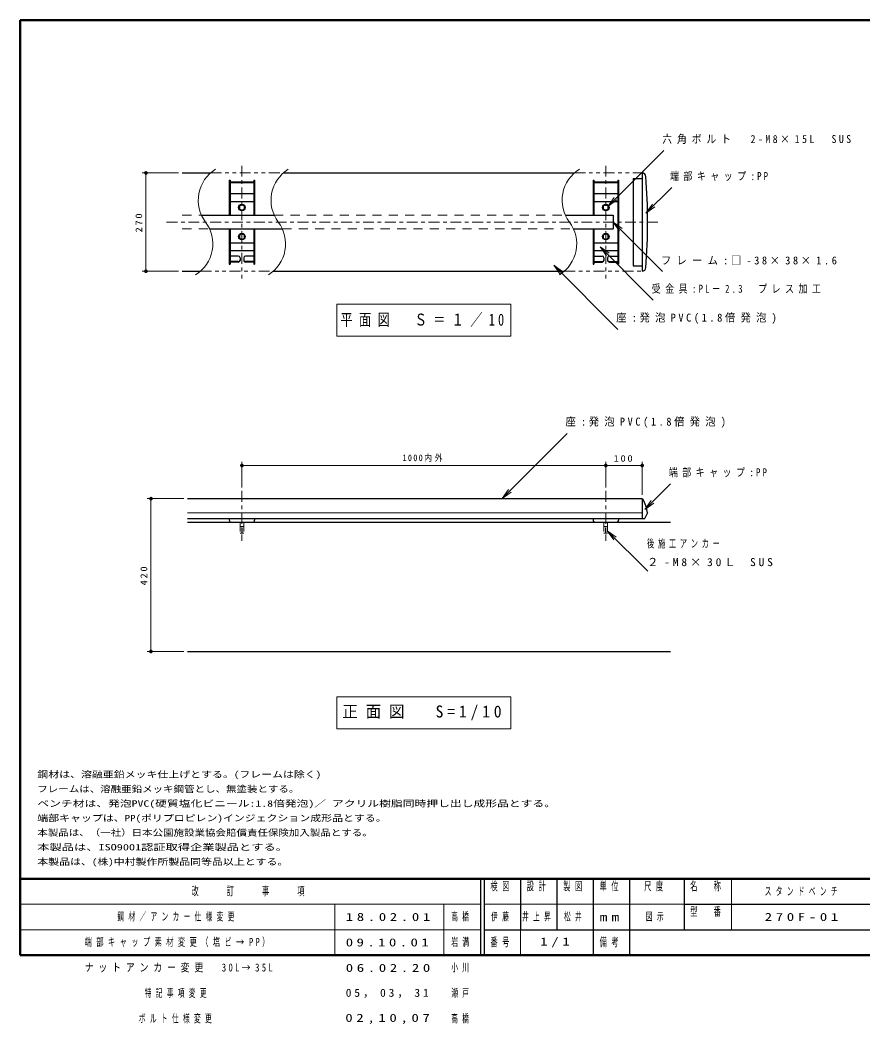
# Model space of a CAD drawing. Units: millimetres on the paper, scale 1:10. Extents: x -365 to 0, y -19 to 257.
# Drawn here: x -365 to -133.4, y -18.9 to 257 of the extents above; entities that cross this region are included whole.
import ezdxf
from ezdxf.enums import TextEntityAlignment as Align

# ---------------------------------------------------------------- set-up
doc = ezdxf.new("R2010")
doc.units = ezdxf.units.MM
for name, pattern in [('USER1', [4.5, 2.5, -2]), ('USER2', [6, 3, -1, 1, -1]), ('USER3', [8, 3, -1, 1, -1, 1, -1])]:
    doc.linetypes.add(name, pattern=pattern)
doc.layers.add('1_10', color=7, linetype='Continuous', lineweight=13)
doc.layers.add('NAKAMURA図枠', color=7, linetype='Continuous', lineweight=13)
doc.layers.add('99', color=7, linetype='Continuous')
doc.layers.add('CLASS1', color=7, linetype='Continuous')
doc.styles.add('ＭＳ ゴシック', font='')
doc.styles.get('ＭＳ ゴシック').set_extended_font_data('MS Gothic')

# ---------------------------------------------------------------- blocks, each defined once
blk = doc.blocks.new('open_arrow')
at = {"color": 0, "linetype": 'Continuous', "lineweight": -2}
blk.add_lwpolyline([(7.5, 1.25), (0, 0), (7.5, -1.25)], dxfattribs=at)
blk = doc.blocks.new('filled_dot')
at = {"color": 0, "linetype": 'Continuous', "lineweight": -2, "const_width": 1.25}
blk.add_lwpolyline([(-0.625, 0, 1), (0.625, 0, 1)], format="xyb", close=True, dxfattribs=at)

msp = doc.modelspace()

# ---------------------------------------------------------------- linework, layer by layer
at = {"layer": '1_10'}
for p, q in [((-203.466, 205.792), (-188.081, 221.177)), ((-321.417, 214.987), (-331.417, 214.987)), ((-330.417, 187.987), (-330.417, 214.987)), ((-192.999, 203.911), (-185.928, 210.982)), ((-202.032, 201.487), (-188.443, 187.898)), ((-205.623, 194.674), (-190.995, 180.045)), ((-321.417, 187.987), (-331.417, 187.987)), ((-218.357, 189.613), (-200.68, 171.935)), ((-277.932, 178.887), (-277.932, 170.087)), ((-230.132, 178.887), (-277.932, 178.887)), ((-230.132, 170.087), (-230.132, 178.887)), ((-277.932, 170.087), (-230.132, 170.087)), ((-232.547, 125.479), (-214.676, 143.35)), ((-304.032, 128.579), (-304.032, 135.579)), ((-204.032, 128.579), (-204.032, 135.579)), ((-194.032, 126.479), (-194.032, 135.579)), ((-304.032, 134.579), (-204.032, 134.579)), ((-204.032, 134.579), (-194.032, 134.579)), ((-193.323, 122.499), (-186.252, 129.57)), ((-320.032, 125.479), (-330.032, 125.479)), ((-329.032, 83.479), (-329.032, 125.479)), ((-319.032, 121.536), (-194.032, 121.536)), ((-203.618, 116.655), (-192.476, 105.513)), ((-320.032, 83.479), (-330.032, 83.479)), ((-277.932, 70.979), (-277.932, 62.179)), ((-230.132, 70.979), (-277.932, 70.979)), ((-230.132, 62.179), (-230.132, 70.979)), ((-277.932, 62.179), (-230.132, 62.179))]:
    msp.add_line(p, q, dxfattribs=at)
at = {"layer": '1_10', "linetype": 'USER2'}
for p, q in [((-304.032, 216.987), (-304.032, 185.987)), ((-204.032, 216.987), (-204.032, 185.987)), ((-324.74, 201.487), (-189.414, 201.487)), ((-304.032, 127.579), (-304.032, 113.878)), ((-204.032, 127.579), (-204.032, 113.878))]:
    msp.add_line(p, q, dxfattribs=at)
at = {"layer": '1_10', "lineweight": 25}
for p, q in [((-320.417, 214.987), (-312.646, 214.987)), ((-307.532, 213.037), (-307.302, 213.037)), ((-307.532, 213.037), (-307.532, 203.387)), ((-307.302, 213.037), (-307.302, 203.387)), ((-307.302, 212.51), (-300.762, 212.51)), ((-300.762, 213.037), (-300.532, 213.037)), ((-300.762, 213.037), (-300.762, 203.387)), ((-300.532, 213.037), (-300.532, 203.387)), ((-292.646, 214.987), (-212.646, 214.987)), ((-207.532, 213.037), (-207.302, 213.037)), ((-207.532, 213.037), (-207.532, 203.387)), ((-207.302, 213.037), (-207.302, 203.387)), ((-207.302, 212.51), (-200.762, 212.51)), ((-200.762, 213.037), (-200.532, 213.037)), ((-200.762, 213.037), (-200.762, 189.937)), ((-200.532, 213.037), (-200.532, 189.937)), ((-196.532, 213.487), (-196.532, 189.487)), ((-196.532, 213.487), (-194.032, 213.487)), ((-194.032, 214.987), (-194.032, 187.987)), ((-307.302, 212.347), (-300.762, 212.347)), ((-207.302, 212.347), (-200.762, 212.347)), ((-307.302, 209.306), (-300.762, 209.306)), ((-307.302, 207.164), (-300.762, 207.164)), ((-207.302, 209.306), (-200.762, 209.306)), ((-207.302, 207.164), (-200.762, 207.164)), ((-304.032, 206.277), (-304.716, 205.882)), ((-304.716, 205.882), (-304.716, 205.092)), ((-304.716, 205.092), (-304.032, 204.697)), ((-303.348, 205.882), (-304.032, 206.277)), ((-304.032, 204.697), (-303.348, 205.092)), ((-303.348, 205.092), (-303.348, 205.882)), ((-204.032, 206.277), (-204.716, 205.882)), ((-204.716, 205.882), (-204.716, 205.092)), ((-204.716, 205.092), (-204.032, 204.697)), ((-203.348, 205.882), (-204.032, 206.277)), ((-204.032, 204.697), (-203.348, 205.092)), ((-203.348, 205.092), (-203.348, 205.882)), ((-315.153, 203.387), (-295.153, 203.387)), ((-215.153, 203.387), (-202.032, 203.387)), ((-202.032, 203.387), (-202.032, 199.587)), ((-312.911, 199.587), (-292.911, 199.587)), ((-307.532, 199.587), (-307.532, 189.937)), ((-307.302, 199.587), (-307.302, 189.937)), ((-300.762, 199.587), (-300.762, 189.937)), ((-300.532, 199.587), (-300.532, 189.937)), ((-212.911, 199.587), (-202.032, 199.587)), ((-207.532, 199.587), (-207.532, 189.937)), ((-207.302, 199.587), (-207.302, 189.937)), ((-304.032, 198.277), (-304.716, 197.882)), ((-304.716, 197.882), (-304.716, 197.092)), ((-304.716, 197.092), (-304.032, 196.697)), ((-303.348, 197.882), (-304.032, 198.277)), ((-304.032, 196.697), (-303.348, 197.092)), ((-303.348, 197.092), (-303.348, 197.882)), ((-204.032, 198.277), (-204.716, 197.882)), ((-204.716, 197.882), (-204.716, 197.092)), ((-204.716, 197.092), (-204.032, 196.697)), ((-203.348, 197.882), (-204.032, 198.277)), ((-204.032, 196.697), (-203.348, 197.092)), ((-203.348, 197.092), (-203.348, 197.882)), ((-307.302, 195.809), (-300.762, 195.809)), ((-307.302, 193.667), (-300.762, 193.667)), ((-207.302, 195.809), (-200.762, 195.809)), ((-207.302, 193.667), (-200.762, 193.667)), ((-305.032, 192.147), (-307.302, 192.147)), ((-305.032, 190.627), (-307.302, 190.627)), ((-305.032, 190.464), (-307.302, 190.464)), ((-304.532, 191.647), (-304.532, 190.964)), ((-303.532, 191.647), (-303.532, 190.964)), ((-300.762, 192.147), (-303.032, 192.147)), ((-300.762, 190.627), (-303.032, 190.627)), ((-300.762, 190.464), (-303.032, 190.464)), ((-207.302, 192.147), (-205.032, 192.147)), ((-207.302, 190.627), (-205.032, 190.627)), ((-207.302, 190.464), (-205.032, 190.464)), ((-204.532, 191.647), (-204.532, 190.964)), ((-203.532, 191.647), (-203.532, 190.964)), ((-203.032, 192.147), (-200.762, 192.147)), ((-203.032, 190.627), (-200.762, 190.627)), ((-203.032, 190.464), (-200.762, 190.464)), ((-320.417, 187.987), (-315.417, 187.987)), ((-307.532, 189.937), (-307.302, 189.937)), ((-300.762, 189.937), (-300.532, 189.937)), ((-295.417, 187.987), (-215.417, 187.987)), ((-207.532, 189.937), (-207.302, 189.937)), ((-200.762, 189.937), (-200.532, 189.937)), ((-196.532, 189.487), (-194.032, 189.487)), ((-319.032, 125.479), (-194.032, 125.479)), ((-194.032, 125.479), (-194.032, 119.979)), ((-193.951, 125.379), (-194.032, 125.379)), ((-192.532, 121.579), (-193.276, 120.089)), ((-319.032, 119.979), (-194.032, 119.979)), ((-319.032, 118.979), (-186.27, 118.979)), ((-307.532, 119.979), (-307.532, 119.578)), ((-306.932, 118.978), (-301.132, 118.978)), ((-300.532, 119.979), (-300.532, 119.578)), ((-207.532, 119.979), (-207.532, 119.578)), ((-206.932, 118.978), (-201.132, 118.978)), ((-200.532, 119.979), (-200.532, 119.578)), ((-194.032, 119.979), (-193.455, 119.979)), ((-319.032, 83.479), (-186.27, 83.479))]:
    msp.add_line(p, q, dxfattribs=at)
at = {"layer": '1_10', "linetype": 'USER3'}
for p, q in [((-312.646, 214.987), (-292.646, 214.987)), ((-212.646, 214.987), (-194.032, 214.987)), ((-315.417, 187.987), (-295.417, 187.987)), ((-215.417, 187.987), (-194.032, 187.987)), ((-304.364, 117.778), (-303.699, 117.778)), ((-204.364, 117.778), (-203.699, 117.778))]:
    msp.add_line(p, q, dxfattribs=at)
at = {"layer": '1_10', "linetype": 'USER1'}
for p, q in [((-320.417, 203.387), (-315.153, 203.387)), ((-295.153, 203.387), (-215.153, 203.387)), ((-320.417, 199.587), (-312.911, 199.587)), ((-292.911, 199.587), (-212.911, 199.587))]:
    msp.add_line(p, q, dxfattribs=at)
at = {"layer": '1_10', "color": 2, "linetype": 'USER1'}
for p, q in [((-304.532, 118.978), (-303.532, 118.978)), ((-304.532, 118.978), (-304.532, 116.028)), ((-303.532, 118.978), (-303.532, 116.028)), ((-204.532, 118.978), (-203.532, 118.978)), ((-204.532, 118.978), (-204.532, 116.028)), ((-203.532, 118.978), (-203.532, 116.028)), ((-304.482, 115.978), (-304.532, 116.028)), ((-304.532, 116.028), (-304.082, 116.028)), ((-304.482, 115.978), (-304.082, 115.978)), ((-304.082, 117.478), (-304.082, 115.978)), ((-304.082, 117.478), (-303.982, 117.478)), ((-303.982, 117.478), (-303.982, 115.978)), ((-303.532, 116.028), (-303.982, 116.028)), ((-303.582, 115.978), (-303.982, 115.978)), ((-303.582, 115.978), (-303.532, 116.028)), ((-204.482, 115.978), (-204.532, 116.028)), ((-204.532, 116.028), (-204.082, 116.028)), ((-204.482, 115.978), (-204.082, 115.978)), ((-204.082, 117.478), (-204.082, 115.978)), ((-204.082, 117.478), (-203.982, 117.478)), ((-203.982, 117.478), (-203.982, 115.978)), ((-203.532, 116.028), (-203.982, 116.028)), ((-203.582, 115.978), (-203.982, 115.978)), ((-203.582, 115.978), (-203.532, 116.028))]:
    msp.add_line(p, q, dxfattribs=at)
at = {"layer": '1_10', "lineweight": 25}
for centre in [(-304.032, 205.487), (-204.032, 205.487), (-304.032, 197.487), (-204.032, 197.487)]:
    msp.add_circle(centre, 0.9, dxfattribs=at)
at = {"layer": '1_10'}
for centre, start, end in [((-306.032, 207.487), 121.78832, 216.86986), ((-286.032, 207.487), 121.78832, 216.86986), ((-206.032, 207.487), 121.78832, 216.86986), ((-322.032, 195.487), 301.78831, 36.86991), ((-302.032, 195.487), 301.78831, 36.86991), ((-222.032, 195.487), 301.78831, 36.86991)]:
    msp.add_arc(centre, 10, start, end, dxfattribs=at)
at = {"layer": '1_10', "lineweight": 25}
for centre, radius, start, end in [((-194.032, 213.987), 1, 0, 90), ((-350.032, 201.487), 157.5, 355.41878, 4.58122), ((-305.032, 191.647), 0.5, 0, 90), ((-305.032, 191.127), 0.5, 270, 0), ((-305.032, 190.964), 0.5, 270, 0), ((-303.032, 191.647), 0.5, 90, 180), ((-303.032, 191.127), 0.5, 180.00001, 270), ((-303.032, 190.964), 0.5, 180.00001, 270), ((-205.032, 191.647), 0.5, 0, 90), ((-205.032, 191.127), 0.5, 270, 0), ((-205.032, 190.964), 0.5, 270, 0), ((-203.032, 191.647), 0.5, 90, 180), ((-203.032, 191.127), 0.5, 180.00001, 270), ((-203.032, 190.964), 0.5, 180.00001, 270), ((-194.032, 188.987), 1, 270, 0), ((-193.951, 125.179), 0.2, 27.94346, 90), ((-204.376, 119.649), 12, 9.25276, 27.94346), ((-306.932, 119.578), 0.6, 179.99999, 270), ((-301.132, 119.578), 0.6, 270, 0), ((-206.932, 119.578), 0.6, 179.99999, 270), ((-201.132, 119.578), 0.6, 270, 0), ((-193.455, 120.179), 0.2, 270, 333.43521)]:
    msp.add_arc(centre, radius, start, end, dxfattribs=at)
at = {"layer": 'NAKAMURA図枠', "lineweight": 50}
for p, q in [((-365, 257), (-365, 0)), ((0, 257), (-365, 257)), ((-365, 21), (0, 21)), ((-365, 0), (0, 0))]:
    msp.add_line(p, q, dxfattribs=at)
at = {"layer": 'NAKAMURA図枠', "lineweight": 25}
for p, q in [((-238.5, 21), (-238.5, 0)), ((-237.5, 21), (-237.5, 0)), ((-227.5, 21), (-227.5, 7)), ((-217.5, 21), (-217.5, 7)), ((-207.5, 21), (-207.5, 0)), ((-197.5, 21), (-197.5, 7)), ((-182.5, 21), (-182.5, 7)), ((-182.5, 14), (-70, 14)), ((-237.5, 7), (0, 7)), ((-197.5, 7), (-197.5, 0))]:
    msp.add_line(p, q, dxfattribs=at)
at = {"layer": 'NAKAMURA図枠'}
for p, q in [((-169.5, 21), (-169.5, 7)), ((-365, 14), (-238.5, 14)), ((-278.5, 14), (-278.5, 0)), ((-248.5, 14), (-248.5, 0)), ((-237.5, 14), (-182.5, 14)), ((-365, 7), (-238.5, 7)), ((-227.5, 7), (-227.5, 0))]:
    msp.add_line(p, q, dxfattribs=at)

# ---------------------------------------------------------------- block references
at = {"layer": '1_10', "xscale": 0.4, "yscale": 0.4}
for name, p, rotation in [('filled_dot', (-330.417, 214.987), 270), ('open_arrow', (-203.466, 205.792), 45), ('open_arrow', (-192.999, 203.911), 45), ('open_arrow', (-202.032, 201.487), 315), ('open_arrow', (-205.623, 194.674), 315), ('filled_dot', (-330.417, 187.987), 90), ('open_arrow', (-218.357, 189.613), 315), ('filled_dot', (-194.032, 134.579), 180), ('open_arrow', (-232.547, 125.479), 45), ('filled_dot', (-329.032, 125.479), 270), ('open_arrow', (-193.323, 122.499), 45), ('open_arrow', (-203.618, 116.655), 315), ('filled_dot', (-329.032, 83.479), 90)]:
    msp.add_blockref(name, p, dxfattribs=dict(at, rotation=rotation))
for p in [(-304.032, 134.579), (-204.032, 134.579)]:
    msp.add_blockref('filled_dot', p, dxfattribs=at)

# ---------------------------------------------------------------- texts
at = {"layer": '1_10', "style": 'ＭＳ ゴシック'}
for s, insert, char_height, attachment_point in [('\\T1.5;\\W0.9;六角ボルト\u30002-M8×15L\u3000SUS', (-188.522, 224.177), 2.199, 4), ('\\T1.5;\\W0.8;端部キャップ:PP', (-186.392, 213.982), 2.199, 4), ('\\T1.5;\\W0.95;フレーム:□-38×38×1.6', (-188.892, 190.898), 2.199, 4), ('\\T1.5;\\W0.8;受金具:PL－2.3\u3000プレス加工', (-191.406, 183.045), 2.199, 4), ('\\T1.51;\\W0.75;平面図\u3000Ｓ＝１／10', (-254.032, 174.487), 3.299, 5), ('\\T1.5;\\W0.95;座:発泡PVC(1.8倍発泡)', (-201.171, 174.935), 2.199, 4), ('\\T1.5;\\W0.95;座:発泡PVC(1.8倍発泡)', (-215.134, 146.35), 2.199, 4), ('\\T1.33;\\W0.85;1000内外', (-254.032, 135.579), 1.833, 8), ('\\T1.33;\\W1.15;100', (-199.032, 135.579), 1.833, 8), ('\\T1.5;\\W0.8;端部キャップ:PP', (-186.713, 132.57), 2.199, 4), ('\\T1.5;\\W0.65;後施工アンカー', (-192.698, 113.013), 2.199, 4), ('\\T1.5;\\W1.05;２-M8×30Ｌ\\~SUS', (-192.698, 108.013), 2.199, 4), ('\\T1.5;\\W0.95;正面図\u3000S=1/10', (-254.032, 66.579), 3.299, 5)]:
    msp.add_mtext(s, dxfattribs=dict(at, insert=insert, char_height=char_height, attachment_point=attachment_point))
at = {"layer": '1_10', "char_height": 1.833, "attachment_point": 8, "rotation": 90, "style": 'ＭＳ ゴシック'}
for s, insert in [('\\T1.33;\\W1.15;270', (-331.417, 201.487)), ('\\T1.33;\\W1.15;420', (-330.032, 104.479))]:
    msp.add_mtext(s, dxfattribs=dict(at, insert=insert))
at = {"layer": '99', "char_height": 2.199, "style": 'ＭＳ ゴシック'}
for s, insert, attachment_point in [('\\T1.64;\\W0.6;スタンドベンチ', (-149.75, 17.5), 5), ('\\T1.64;\\W0.6;鋼材／アンカー仕様変更', (-338.25, 10.5), 4), ('\\T1.5;\\W1.35;18.02.01', (-275.5, 10.5), 4), ('\\T1.64;\\W0.6;高橋', (-243.5, 10.5), 5), ('\\T1.64;\\W0.6;伊藤', (-232.5, 10.5), 5), ('\\T1.64;\\W0.6;井上昇', (-222.5, 10.5), 5), ('\\T1.64;\\W0.6;松井', (-212.5, 10.5), 5), ('\\T1.64;\\W0.6;図示', (-190, 10.5), 5), ('\\T1.5;\\W1.35;270F-01', (-149.75, 10.5), 5), ('\\T1.6;\\W0.65;端部キャップ素材変更（塩ビ→PP）', (-347.25, 3.5), 4), ('\\T1.47;\\W1.35;09.10.01', (-275.5, 3.5), 4), ('\\T1.64;\\W0.6;岩満', (-246.5, 3.5), 4), ('\\T1.5;\\W1.35;1/1', (-217.5, 3.5), 5), ('\\T1.53;\\W0.8;ナットアンカー変更\u300030L→35L', (-347.25, -3.5), 4), ('\\T1.5;\\W1.35;06.02.20', (-275.5, -3.5), 4), ('\\T1.64;\\W0.6;小川', (-246.5, -3.5), 4), ('\\T1.64;\\W0.6;特記事項変更', (-330.75, -10.5), 4), ('\\T1.5;\\W1.05;05，03，31', (-275.5, -10.5), 4), ('\\T1.64;\\W0.6;瀬戸', (-246.5, -10.5), 4), ('\\T1.64;\\W0.6;ボルト仕様変更', (-321.75, -17.5), 5), ('\\T1.5;\\W1.35;02,10,07', (-263.5, -17.5), 5), ('\\T1.64;\\W0.6;高橋', (-243.5, -17.5), 5)]:
    msp.add_mtext(s, dxfattribs=dict(at, insert=insert, attachment_point=attachment_point))
at = {"layer": 'CLASS1', "style": 'ＭＳ ゴシック'}
for s, width, p in [('鋼材は、溶融亜鉛メッキ仕上げとする。(フレームは除く)', 1.25, (-360.264, 48.273)), ('フレームは、溶融亜鉛メッキ鋼管とし、無塗装とする。', 1.2, (-360.264, 44.273)), ('ベンチ材は、発泡PVC(硬質塩化ビニール:1.8倍発泡)／ アクリル樹脂同時押し出し成形品とする。', 1.35, (-360.264, 40.273)), ('端部キャップは、PP(ポリプロピレン)インジェクション成形品とする。', 1.25, (-360.264, 36.273)), ('本製品は、（一社）日本公園施設業協会賠償責任保険加入製品とする。', 1.2, (-360.264, 32.273)), ('本製品は、ISO9001認証取得企業製品とする。', 1.4, (-360.264, 28.273)), ('本製品は、(株)中村製作所製品同等品以上とする。', 1.25, (-360.264, 24.273))]:
    msp.add_text(s, height=1.76, dxfattribs=dict(at, width=width)).set_placement(p, align=Align.BOTTOM_LEFT)
at = {"layer": 'NAKAMURA図枠', "color": 4, "char_height": 2.346, "style": 'ＭＳ ゴシック'}
for s, insert, attachment_point in [('\\T1.64;\\W0.6;検図', (-232.5, 20.167), 2), ('\\T1.64;\\W0.6;設計', (-222.5, 20.167), 2), ('\\T1.64;\\W0.6;製図', (-212.5, 20.167), 2), ('\\T1.64;\\W0.6;単位', (-202.5, 20.167), 2), ('\\T1.64;\\W0.6;尺度', (-190.25, 20.167), 2), ('\\T1.64;\\W0.6;名\u3000称', (-176, 20.167), 2), ('\\T1.64;\\W0.6;改\u3000\u3000訂\u3000\u3000事\u3000\u3000項', (-301.75, 17.5), 5), ('\\T1.5;\\W1.35;mm', (-202.5, 10.5), 5), ('\\T1.64;\\W0.6;型\u3000番', (-176, 13.167), 2), ('\\T1.64;\\W0.6;番号', (-232.5, 3.5), 5), ('\\T1.64;\\W0.6;備考', (-202.5, 3.5), 5)]:
    msp.add_mtext(s, dxfattribs=dict(at, insert=insert, attachment_point=attachment_point))

doc.saveas('drawing.dxf')
